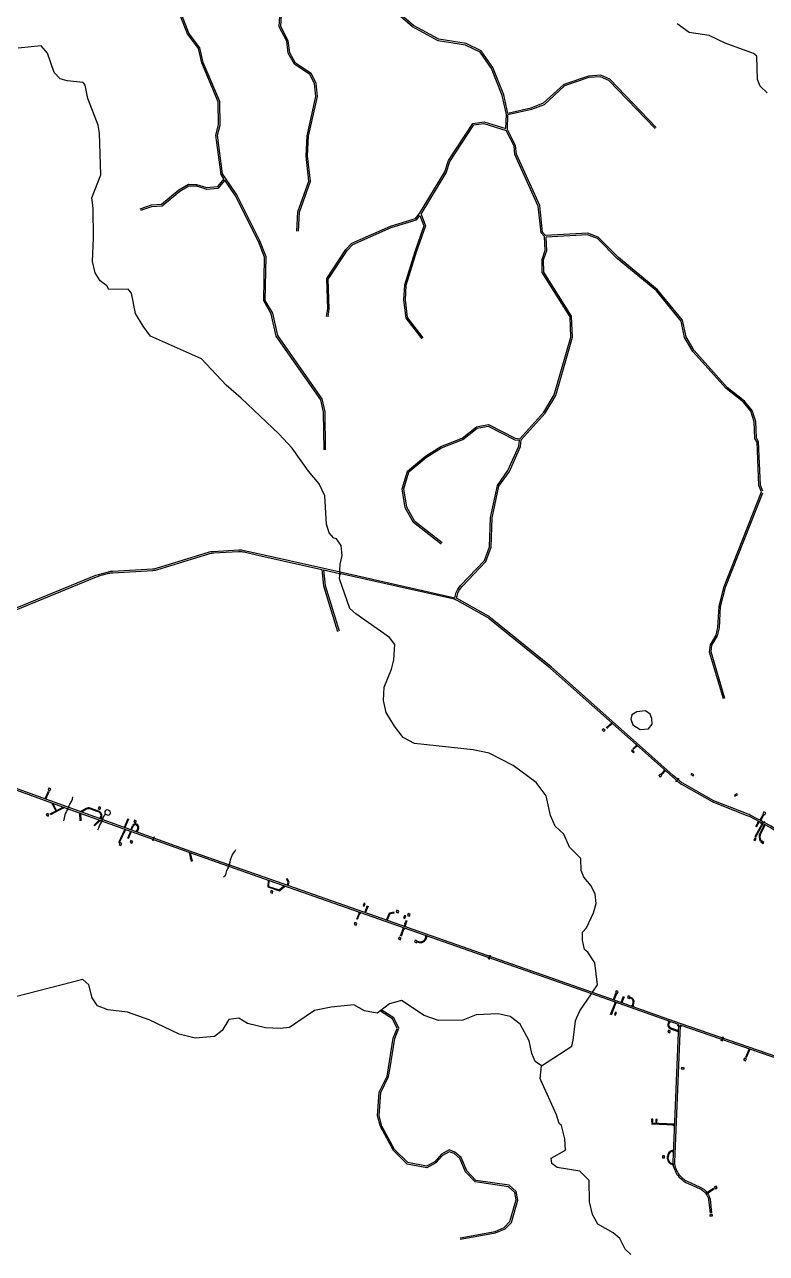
# Model space of a CAD drawing. Header units: inches. Extents: x 2666812 to 2767151, y 580083 to 705712.
# Drawn here: x 2689395 to 2698689, y 676969 to 692361 of the extents above; entities that cross this region are included whole.
import ezdxf

# ---------------------------------------------------------------- set-up
doc = ezdxf.new("R2010")
doc.units = ezdxf.units.IN
doc.header["$MEASUREMENT"] = 0
for name, color, linetype in [('HY-SHORE', 5, 'Continuous'), ('PLD-LANDBASE', 252, 'Continuous'), ('PLD-PAR', 1, 'Continuous')]:
    doc.layers.add(name, color=color, linetype=linetype)

# ---------------------------------------------------------------- blocks, each defined once
blk = doc.blocks.new('DRWAYCULVERT')
for p, q in [((-13, 2), (-10, 0)), ((-10, 0), (-13, -2)), ((-10, 0), (10, 0)), ((13, 2), (10, 0)), ((10, 0), (13, -2))]:
    blk.add_line(p, q)
blk = doc.blocks.new('CULVERT')
for p, q in [((-52, 7), (-41, 0)), ((-41, 0), (-52, -7)), ((-41, 0), (41, 0)), ((52, 7), (41, 0)), ((41, 0), (52, -7))]:
    blk.add_line(p, q)
blk = doc.blocks.new('DWELLING2')
blk.add_lwpolyline([(28, -26), (28, 26), (-23, 26), (-23, -26)], close=True)
blk = doc.blocks.new('HOUSETRL')
blk.add_lwpolyline([(-34, -15), (34, -15), (34, 15), (-34, 15)], close=True)

msp = doc.modelspace()

# ---------------------------------------------------------------- linework, layer by layer
at = {"layer": 'HY-SHORE'}
for p, q in [((2697722, 692263), (2697570, 692370)), ((2697972, 692225), (2697722, 692263)), ((2698173, 692127), (2697972, 692225)), ((2689605, 692095), (2689314, 692066)), ((2689681, 692004), (2689605, 692095)), ((2698525, 691997), (2698173, 692127)), ((2689767, 691763), (2689681, 692004)), ((2698567, 691964), (2698525, 691997)), ((2698578, 691673), (2698567, 691964)), ((2689843, 691681), (2689767, 691763)), ((2689927, 691657), (2689843, 691681)), ((2690127, 691634), (2689927, 691657)), ((2690153, 691601), (2690127, 691634)), ((2690188, 691435), (2690153, 691601)), ((2698612, 691590), (2698578, 691673)), ((2698697, 691508), (2698612, 691590)), ((2690317, 691103), (2690188, 691435)), ((2690335, 691003), (2690317, 691103)), ((2690349, 690478), (2690335, 691003)), ((2690236, 690193), (2690349, 690478)), ((2690254, 690060), (2690236, 690193)), ((2690258, 689685), (2690254, 690060)), ((2690245, 689393), (2690258, 689685)), ((2690280, 689252), (2690245, 689393)), ((2690340, 689152), (2690280, 689252)), ((2690424, 689087), (2690340, 689152)), ((2690449, 689045), (2690424, 689087)), ((2690691, 689048), (2690449, 689045)), ((2690733, 688999), (2690691, 689048)), ((2690786, 688741), (2690733, 688999)), ((2690880, 688584), (2690786, 688741)), ((2690973, 688460), (2690880, 688584)), ((2691610, 688175), (2690973, 688460)), ((2691922, 687845), (2691610, 688175)), ((2692107, 687681), (2691922, 687845)), ((2692579, 687237), (2692107, 687681)), ((2692748, 687055), (2692579, 687237)), ((2692951, 686766), (2692748, 687055)), ((2693086, 686609), (2692951, 686766)), ((2693155, 686460), (2693086, 686609)), ((2693176, 686102), (2693155, 686460)), ((2693210, 685994), (2693176, 686102)), ((2693269, 685928), (2693210, 685994)), ((2693303, 685920), (2693269, 685928)), ((2693362, 685838), (2693303, 685920)), ((2693372, 685713), (2693362, 685838)), ((2693345, 685524), (2693348, 685604)), ((2693348, 685604), (2693372, 685713)), ((2693342, 685420), (2693343, 685468)), ((2693471, 685047), (2693342, 685420)), ((2693547, 684981), (2693471, 685047)), ((2693967, 684686), (2693547, 684981)), ((2694035, 684595), (2693967, 684686)), ((2694020, 684406), (2694035, 684595)), ((2693992, 684286), (2694020, 684406)), ((2693898, 684062), (2693992, 684286)), ((2693891, 683896), (2693898, 684062)), ((2693926, 683746), (2693891, 683896)), ((2694028, 683572), (2693926, 683746)), ((2694138, 683432), (2694028, 683572)), ((2694281, 683358), (2694138, 683432)), ((2695015, 683275), (2694281, 683358)), ((2695215, 683236), (2695015, 683275)), ((2695517, 683081), (2695215, 683236)), ((2695803, 682867), (2695517, 683081)), ((2695930, 682702), (2695803, 682867)), ((2695983, 682453), (2695930, 682702)), ((2696043, 682320), (2695983, 682453)), ((2696152, 682221), (2696043, 682320)), ((2696221, 682056), (2696152, 682221)), ((2696364, 681915), (2696221, 682056)), ((2696366, 681765), (2696364, 681915)), ((2696400, 681682), (2696366, 681765)), ((2696493, 681575), (2696400, 681682)), ((2696544, 681467), (2696493, 681575)), ((2696554, 681351), (2696544, 681467)), ((2696522, 681234), (2696554, 681351)), ((2696433, 681049), (2696522, 681234)), ((2696383, 680991), (2696433, 681049)), ((2696384, 680891), (2696383, 680991)), ((2696411, 680774), (2696384, 680891)), ((2696453, 680741), (2696411, 680774)), ((2696538, 680609), (2696453, 680741)), ((2696574, 680334), (2696538, 680609)), ((2690123, 680401), (2689151, 680148)), ((2690199, 680335), (2690123, 680401)), ((2690242, 680169), (2690199, 680335)), ((2696353, 680007), (2696496, 680219)), ((2696511, 680240), (2696574, 680334)), ((2690310, 680070), (2690242, 680169)), ((2690436, 680021), (2690310, 680070)), ((2693236, 680054), (2693027, 680010)), ((2693518, 680082), (2693236, 680054)), ((2693653, 680009), (2693518, 680082)), ((2693968, 680096), (2693858, 680012)), ((2694118, 680139), (2693968, 680096)), ((2694403, 679951), (2694118, 680139)), ((2690686, 679991), (2690436, 680021)), ((2690954, 679894), (2690686, 679991)), ((2691331, 679715), (2690954, 679894)), ((2691954, 679897), (2691872, 679763)), ((2692079, 679916), (2691954, 679897)), ((2692188, 679850), (2692079, 679916)), ((2693027, 680010), (2692713, 679798)), ((2693811, 679977), (2693653, 680009)), ((2693858, 680012), (2693811, 679977)), ((2694579, 679886), (2694403, 679951)), ((2694887, 679890), (2694579, 679886)), ((2695053, 679958), (2694887, 679890)), ((2695328, 679970), (2695053, 679958)), ((2695479, 679938), (2695328, 679970)), ((2695605, 679840), (2695479, 679938)), ((2696296, 679881), (2696312, 679923)), ((2696312, 679923), (2696353, 680007)), ((2691872, 679763), (2691773, 679687)), ((2692413, 679794), (2692188, 679850)), ((2692597, 679788), (2692413, 679794)), ((2692713, 679798), (2692597, 679788)), ((2695716, 679633), (2695605, 679840)), ((2696266, 679639), (2696296, 679881)), ((2691532, 679667), (2691331, 679715)), ((2691773, 679687), (2691532, 679667)), ((2695751, 679474), (2695716, 679633)), ((2696250, 679564), (2696266, 679639)), ((2695793, 679375), (2695751, 679474)), ((2695869, 679318), (2696250, 679564)), ((2695869, 679318), (2695793, 679375)), ((2695854, 679159), (2695869, 679318)), ((2695864, 679139), (2695854, 679159)), ((2696060, 678703), (2695864, 679139)), ((2696094, 678595), (2696060, 678703)), ((2696120, 678571), (2696094, 678595)), ((2696163, 678404), (2696120, 678571)), ((2696173, 678263), (2696163, 678404)), ((2695991, 678161), (2696173, 678263)), ((2696000, 678094), (2695991, 678161)), ((2696067, 678045), (2696000, 678094)), ((2696351, 677998), (2696067, 678045)), ((2696469, 677883), (2696351, 677998)), ((2696472, 677616), (2696469, 677883)), ((2696508, 677458), (2696472, 677616)), ((2696576, 677334), (2696508, 677458)), ((2696769, 677228), (2696576, 677334)), ((2696853, 677154), (2696769, 677228)), ((2696921, 677022), (2696853, 677154)), ((2696989, 676955), (2696921, 677022))]:
    msp.add_line(p, q, dxfattribs=at)
for points in [[(2697175, 683766), (2697064, 683751), (2697004, 683717), (2696988, 683662), (2697015, 683592), (2697105, 683531), (2697210, 683539), (2697256, 683599), (2697254, 683669), (2697234, 683723), (2697175, 683766)], [(2690443, 682523), (2690424, 682526), (2690407, 682519), (2690400, 682503), (2690402, 682481), (2690417, 682465), (2690443, 682458), (2690465, 682465), (2690471, 682488), (2690466, 682504), (2690450, 682519), (2690443, 682523)], [(2690355, 682368), (2690347, 682355), (2690334, 682334), (2690329, 682321), (2690326, 682309), (2690321, 682297), (2690310, 682271)], [(2690377, 682418), (2690383, 682434), (2690393, 682454), (2690403, 682466), (2690409, 682474)]]:
    msp.add_lwpolyline(points, dxfattribs=at)
at = {"layer": 'PLD-LANDBASE'}
for p, q in [((2696752, 683616), (2696683, 683553)), ((2696759, 683609), (2696690, 683546)), ((2697065, 683337), (2697014, 683288)), ((2697073, 683331), (2697021, 683281)), ((2697417, 683025), (2697370, 682974)), ((2697425, 683018), (2697377, 682967)), ((2689651, 682662), (2689693, 682760)), ((2689661, 682659), (2689702, 682756)), ((2689785, 682509), (2689713, 682472)), ((2689892, 682554), (2689718, 682463)), ((2689737, 682610), (2689785, 682509)), ((2689750, 682605), (2689794, 682514)), ((2689879, 682559), (2689794, 682514)), ((2690167, 682542), (2690097, 682502)), ((2690172, 682534), (2690109, 682497)), ((2690319, 682500), (2690213, 682537)), ((2690323, 682509), (2690217, 682547)), ((2690084, 682485), (2690088, 682386)), ((2690094, 682482), (2690098, 682387)), ((2690331, 682396), (2690262, 682331)), ((2690341, 682392), (2690269, 682324)), ((2690341, 682414), (2690349, 682433)), ((2690350, 682410), (2690358, 682429)), ((2690687, 682411), (2690643, 682305)), ((2690697, 682408), (2690652, 682302)), ((2698635, 682356), (2698543, 682189)), ((2698588, 682381), (2698552, 682314)), ((2698644, 682352), (2698552, 682184)), ((2698597, 682376), (2698561, 682310)), ((2698645, 682463), (2698608, 682394)), ((2698654, 682458), (2698616, 682389)), ((2690649, 682282), (2690571, 682114)), ((2690658, 682278), (2690580, 682110)), ((2690720, 682256), (2690683, 682168)), ((2690730, 682252), (2690692, 682164)), ((2690727, 682275), (2690747, 682323)), ((2690736, 682271), (2690756, 682319)), ((2690813, 682295), (2690794, 682250)), ((2690795, 682335), (2690797, 682335)), ((2690799, 682345), (2690800, 682344)), ((2690822, 682291), (2690804, 682247)), ((2691456, 681991), (2691484, 681880)), ((2691468, 681986), (2691494, 681882)), ((2692448, 681642), (2692442, 681560)), ((2692457, 681639), (2692452, 681567)), ((2692698, 681620), (2692677, 681660)), ((2692709, 681621), (2692686, 681665)), ((2692686, 681579), (2692698, 681620)), ((2692696, 681576), (2692709, 681621)), ((2692442, 681560), (2692587, 681512)), ((2692452, 681567), (2692584, 681523)), ((2692584, 681523), (2692643, 681573)), ((2692587, 681512), (2692654, 681569)), ((2693658, 681238), (2693692, 681327)), ((2693667, 681235), (2693702, 681323)), ((2693557, 681157), (2693590, 681241)), ((2693566, 681154), (2693599, 681238)), ((2693929, 681143), (2693967, 681234)), ((2693939, 681140), (2693974, 681226)), ((2693967, 681234), (2694027, 681247)), ((2693974, 681226), (2694029, 681237)), ((2694150, 681066), (2694179, 681143)), ((2694159, 681062), (2694188, 681140)), ((2694105, 680946), (2694143, 681047)), ((2694115, 680943), (2694152, 681044)), ((2695202, 680658), (2695207, 680662)), ((2695207, 680662), (2695223, 680699)), ((2695217, 680658), (2695232, 680696)), ((2695217, 680658), (2695217, 680651)), ((2695222, 680706), (2695223, 680699)), ((2695232, 680696), (2695237, 680700)), ((2696772, 680145), (2696803, 680228)), ((2696781, 680141), (2696813, 680225)), ((2696870, 680110), (2696900, 680191)), ((2696737, 679960), (2696796, 680115)), ((2696747, 679957), (2696805, 680112)), ((2696879, 680107), (2696909, 680187)), ((2697467, 679877), (2697456, 679850)), ((2697477, 679874), (2697466, 679846)), ((2697486, 679784), (2697584, 679750)), ((2697490, 679793), (2697585, 679760)), ((2698118, 679635), (2698124, 679639)), ((2698124, 679639), (2698139, 679677)), ((2698133, 679635), (2698148, 679673)), ((2698133, 679635), (2698134, 679629)), ((2698138, 679683), (2698139, 679677)), ((2698148, 679673), (2698153, 679677)), ((2698472, 679530), (2698427, 679424)), ((2698481, 679527), (2698436, 679420)), ((2697537, 678586), (2697247, 678599)), ((2697537, 678576), (2697247, 678589)), ((2697522, 678248), (2697524, 678247)), ((2697523, 678258), (2697524, 678257)), ((2697449, 678155), (2697450, 678189)), ((2697459, 678155), (2697460, 678189)), ((2697518, 678094), (2697517, 678094)), ((2697519, 678084), (2697517, 678084)), ((2697943, 677732), (2698027, 677785)), ((2697949, 677724), (2698033, 677776))]:
    msp.add_line(p, q, dxfattribs=at)
for points in [[(2691892, 690431), (2691857, 690483), (2691792, 690978), (2691824, 691105), (2691821, 691393), (2691615, 691881), (2691572, 692063), (2691437, 692244), (2691341, 692488), (2691356, 692642), (2691493, 693034), (2691475, 693164), (2691406, 693388), (2691361, 693657), (2691390, 693961)], [(2691912, 690436), (2691875, 690490), (2691812, 690977), (2691844, 691102), (2691840, 691397), (2691634, 691887), (2691590, 692071), (2691454, 692254), (2691361, 692491), (2691376, 692638), (2691513, 693032), (2691494, 693168), (2691425, 693393), (2691381, 693657), (2691409, 693956)], [(2692806, 689773), (2692820, 690016), (2692957, 690400), (2692921, 690715), (2692935, 690968), (2693045, 691460), (2693027, 691623), (2692969, 691735), (2692776, 691866), (2692698, 692002), (2692679, 692152), (2692585, 692335), (2692634, 693156), (2692691, 693352), (2692930, 693588), (2693015, 693930)], [(2692826, 689772), (2692840, 690012), (2692978, 690398), (2692940, 690716), (2692954, 690965), (2693065, 691459), (2693046, 691628), (2692985, 691748), (2692791, 691880), (2692717, 692008), (2692698, 692158), (2692605, 692339), (2692653, 693153), (2692708, 693342), (2692948, 693578), (2693033, 693918)], [(2695432, 691236), (2695379, 691475), (2695243, 691813), (2695101, 692017), (2694920, 692105), (2694577, 692159), (2694256, 692332), (2694044, 692514), (2693932, 692649), (2693931, 692680)], [(2695449, 691248), (2695398, 691481), (2695260, 691823), (2695114, 692032), (2694926, 692124), (2694584, 692178), (2694267, 692348), (2694058, 692528), (2693951, 692657), (2693951, 692684)], [(2697309, 691073), (2696726, 691676), (2696613, 691727), (2696459, 691717), (2696149, 691612), (2695893, 691375), (2695738, 691316), (2695449, 691248)], [(2697295, 691060), (2696714, 691660), (2696609, 691707), (2696463, 691697), (2696159, 691595), (2695903, 691358), (2695744, 691297), (2695451, 691229)], [(2694343, 689995), (2694658, 690515), (2694706, 690657), (2695012, 691124), (2695152, 691143), (2695426, 691058)], [(2694362, 689988), (2694676, 690506), (2694724, 690648), (2695024, 691106), (2695150, 691123), (2695428, 691036)], [(2695426, 691058), (2695432, 691236)], [(2695445, 691047), (2695451, 691229)], [(2695908, 689705), (2695866, 689754), (2695828, 690088), (2695538, 690735), (2695528, 690843), (2695428, 691036)], [(2695922, 689718), (2695885, 689762), (2695848, 690094), (2695557, 690740), (2695547, 690848), (2695445, 691047)], [(2691892, 690431), (2691806, 690328), (2691680, 690316), (2691555, 690355), (2691448, 690357), (2691326, 690286), (2691111, 690106), (2690981, 690099), (2690840, 690049)], [(2691903, 690414), (2691815, 690310), (2691678, 690296), (2691551, 690336), (2691454, 690337), (2691338, 690270), (2691119, 690087), (2690985, 690079), (2690847, 690031)], [(2693147, 687034), (2693141, 687508), (2693107, 687663), (2692547, 688457), (2692486, 688740), (2692392, 688899), (2692402, 689449), (2692325, 689646), (2692036, 690217), (2691903, 690414)], [(2693166, 687035), (2693161, 687511), (2693125, 687672), (2692566, 688465), (2692504, 688747), (2692411, 688904), (2692422, 689453), (2692343, 689654), (2692053, 690227), (2691912, 690436)], [(2693177, 688703), (2693193, 688802), (2693180, 689180), (2693420, 689544), (2693496, 689622), (2693979, 689837), (2694292, 689931), (2694343, 689995)], [(2693197, 688700), (2693212, 688801), (2693200, 689174), (2693435, 689532), (2693507, 689606), (2693986, 689819), (2694304, 689914), (2694348, 689970)], [(2694348, 689970), (2694398, 689840), (2694283, 689516), (2694153, 689099), (2694144, 688915), (2694170, 688685), (2694370, 688425)], [(2694362, 689988), (2694419, 689840), (2694302, 689510), (2694173, 689095), (2694163, 688915), (2694189, 688693), (2694386, 688437)], [(2698644, 686518), (2698613, 686592), (2698590, 687134), (2698565, 687183), (2698554, 687391), (2698510, 687527), (2698415, 687644), (2698196, 687817), (2697784, 688277), (2697683, 688449), (2697639, 688657), (2697324, 689040), (2696836, 689443), (2696582, 689699), (2696452, 689749), (2695922, 689718)], [(2695601, 687173), (2695902, 687506), (2696031, 687722), (2696239, 688447), (2696228, 688701), (2695879, 689255), (2695878, 689418), (2695918, 689535), (2695908, 689705)], [(2695615, 687159), (2695918, 687494), (2696050, 687714), (2696259, 688444), (2696247, 688707), (2695899, 689261), (2695897, 689415), (2695938, 689532), (2695928, 689699)], [(2698627, 686507), (2698594, 686587), (2698571, 687129), (2698545, 687178), (2698534, 687387), (2698492, 687517), (2698401, 687630), (2698183, 687802), (2697768, 688266), (2697664, 688442), (2697620, 688648), (2697310, 689026), (2696823, 689428), (2696571, 689683), (2696449, 689729), (2695928, 689699)], [(2694614, 685853), (2694268, 686125), (2694164, 686310), (2694127, 686547), (2694193, 686769), (2694418, 686957), (2694610, 687077), (2694875, 687180), (2695057, 687324), (2695205, 687352), (2695541, 687180), (2695601, 687173)], [(2694626, 685868), (2694283, 686138), (2694183, 686316), (2694147, 686546), (2694210, 686758), (2694430, 686941), (2694619, 687059), (2694885, 687163), (2695066, 687306), (2695202, 687331), (2695535, 687161), (2695595, 687154)], [(2698149, 683916), (2697976, 684502), (2697987, 684594), (2698058, 684712), (2698081, 684810), (2698095, 685077), (2698159, 685321), (2698627, 686507)], [(2698168, 683921), (2697996, 684503), (2698006, 684588), (2698076, 684704), (2698100, 684807), (2698114, 685074), (2698178, 685315), (2698645, 686498)], [(2692322, 685736), (2693145, 685551)], [(2692318, 685716), (2693121, 685536)], [(2693121, 685536), (2693139, 685333), (2693316, 684760)], [(2693141, 685531), (2693342, 685486)], [(2693141, 685531), (2693159, 685337), (2693335, 684766)], [(2693145, 685551), (2693347, 685506), (2694787, 685182)], [(2689974, 682546), (2688548, 683060)], [(2697401, 683011), (2697408, 683018), (2697411, 683001), (2697417, 683008)], [(2689949, 682571), (2689952, 682581), (2689962, 682598), (2689982, 682631), (2689994, 682660), (2690001, 682689)], [(2689930, 682524), (2689920, 682504), (2689908, 682482), (2689901, 682462), (2689894, 682443), (2689883, 682387)], [(2691523, 681988), (2689974, 682546)], [(2698576, 682365), (2698582, 682374), (2698589, 682356), (2698594, 682366)], [(2691475, 681906), (2691473, 681916), (2691489, 681909), (2691487, 681918)], [(2692552, 681626), (2691523, 681988)], [(2691964, 681849), (2691969, 681869), (2691973, 681901), (2692001, 681964), (2692030, 682003), (2692042, 682027)], [(2691944, 681799), (2691939, 681788), (2691935, 681780), (2691926, 681766), (2691916, 681730), (2691911, 681713), (2691898, 681696), (2691886, 681682)], [(2696508, 680238), (2692552, 681626)], [(2694159, 681099), (2694162, 681108), (2694172, 681090), (2694175, 681100)], [(2695217, 680658), (2695207, 680662)], [(2695223, 680699), (2695232, 680696)], [(2697606, 679849), (2696508, 680238)], [(2696792, 680204), (2696795, 680213), (2696805, 680199), (2696808, 680208)], [(2697006, 680062), (2697019, 680105)], [(2697015, 680059), (2697029, 680105)], [(2693953, 679295), (2694014, 679665), (2694061, 679788), (2694004, 679906), (2693852, 680004)], [(2693973, 679292), (2694033, 679660), (2694083, 679789), (2694020, 679919), (2693863, 680020)], [(2700285, 678928), (2697606, 679849)], [(2700289, 678905), (2697607, 679828)], [(2698133, 679635), (2698124, 679639)], [(2698139, 679677), (2698148, 679673)], [(2694851, 677165), (2695291, 677245), (2695404, 677295), (2695475, 677368), (2695554, 677640), (2695537, 677734), (2695457, 677804), (2695040, 677865), (2694918, 677993), (2694849, 678158), (2694777, 678221), (2694716, 678243), (2694630, 678195), (2694548, 678103), (2694435, 678041), (2694187, 678089), (2694015, 678257), (2693852, 678557), (2693816, 678693), (2693838, 678988), (2693936, 679190), (2693953, 679295)], [(2694854, 677146), (2695296, 677226), (2695415, 677279), (2695493, 677358), (2695574, 677638), (2695555, 677744), (2695466, 677822), (2695049, 677884), (2694935, 678004), (2694866, 678170), (2694787, 678239), (2694714, 678265), (2694617, 678211), (2694535, 678118), (2694432, 678062), (2694197, 678107), (2694031, 678269), (2693871, 678564), (2693837, 678695), (2693858, 678983), (2693955, 679183), (2693973, 679292)]]:
    msp.add_lwpolyline(points, dxfattribs=at)
for points in [[(2694787, 685182), (2694794, 685216, -0.136933), (2694858, 685334), (2695156, 685647), (2695219, 685819), (2695231, 686185), (2695319, 686589), (2695451, 686775), (2695588, 687082), (2695595, 687154)], [(2694806, 685175), (2694813, 685206, -0.136933), (2694876, 685324), (2695173, 685636), (2695239, 685815), (2695251, 686183), (2695338, 686581), (2695469, 686765), (2695608, 687077), (2695615, 687159)], [(2688051, 684920), (2688908, 684950, 0.045638), (2688953, 684956), (2689269, 685026, 0.043378), (2689310, 685039), (2690295, 685444, -0.033371), (2690327, 685455), (2690451, 685488, -0.050298), (2690500, 685496), (2691003, 685524, 0.061087), (2691063, 685535), (2691702, 685733, -0.061396), (2691762, 685743), (2692077, 685761, -0.069274), (2692146, 685755), (2692318, 685716)], [(2688074, 684941), (2688905, 684970, 0.045638), (2688951, 684976), (2689263, 685045, 0.043378), (2689304, 685058), (2690289, 685463, -0.033371), (2690320, 685474), (2690447, 685508, -0.050298), (2690497, 685515), (2690999, 685544, 0.061087), (2691059, 685555), (2691698, 685753, -0.061396), (2691758, 685763), (2692079, 685781, -0.069274), (2692147, 685775), (2692322, 685736)], [(2697507, 682944), (2695981, 684301), (2695221, 684915, 0.041478), (2695194, 684934), (2694816, 685146, 0.073355), (2694762, 685167), (2693342, 685486)], [(2700307, 678921), (2700182, 679407, 0.028363), (2700174, 679434), (2699840, 680312, 0.030205), (2699827, 680340), (2699261, 681416, -0.061809), (2699239, 681474), (2699157, 681814, 0.059678), (2699136, 681869), (2699073, 681993, 0.076579), (2699028, 682055), (2698810, 682274, 0.076564), (2698749, 682319), (2698483, 682459, 0.027696), (2698458, 682471), (2698052, 682629, -0.035211), (2698020, 682644), (2697641, 682858, -0.053157), (2697598, 682889), (2697522, 682957), (2695994, 684316), (2695232, 684932, 0.041478), (2695205, 684950), (2694806, 685175)], [(2697588, 679835), (2696502, 680219), (2692545, 681608), (2691516, 681969), (2689968, 682527), (2688541, 683041), (2686827, 683648), (2686144, 683890), (2685990, 683939), (2685286, 684170), (2684377, 684476, 0.055761), (2684333, 684486), (2683783, 684542, 0.022205), (2683765, 684543), (2681061, 684578)], [(2700285, 678928), (2700163, 679401, 0.028112), (2700155, 679428), (2699822, 680304, 0.030205), (2699809, 680332), (2699242, 681409, -0.061809), (2699220, 681467), (2699138, 681806, 0.059678), (2699118, 681862), (2699056, 681981, 0.076579), (2699011, 682043), (2698798, 682258, 0.076564), (2698737, 682303), (2698475, 682441, 0.027696), (2698449, 682452), (2698043, 682611, -0.035211), (2698012, 682626), (2697629, 682842, -0.053157), (2697586, 682873), (2697507, 682944)], [(2698664, 682341), (2698609, 682238, 0.26727), (2698612, 682133)], [(2698673, 682336), (2698618, 682233, 0.26727), (2698620, 682138, 0.5601)], [(2694436, 680944), (2694416, 680891, -0.401708), (2694317, 680869)], [(2694427, 680947), (2694407, 680896, -0.396992), (2694322, 680878)], [(2697019, 680105, 0.418008), (2696985, 680166, 0.466066)], [(2697029, 680105, 0.409344), (2696986, 680176, -1.474338)], [(2697588, 679835), (2697518, 678111, 0.113104), (2697535, 678023), (2697548, 677993, 0.096423), (2697591, 677930), (2697623, 677898, 0.086823), (2697680, 677859), (2697851, 677781, -0.154303), (2697941, 677700), (2697950, 677684, -0.104833), (2697963, 677645), (2697982, 677472)], [(2697607, 679828), (2697538, 678110, 0.113104), (2697553, 678031), (2697566, 678001, 0.096423), (2697605, 677944), (2697637, 677913, 0.086823), (2697688, 677877), (2697860, 677799, -0.154303), (2697958, 677710), (2697967, 677694, -0.104833), (2697983, 677647), (2698002, 677474)]]:
    msp.add_lwpolyline(points, format="xyb", dxfattribs=at)
for centre, radius, start, end in [((2690197, 682490), 60, 70.4188, 120.0601), ((2690197, 682490), 50, 70.4188, 120.0601), ((2690303, 682453), 50, 337.1068, 70.4188), ((2690303, 682453), 60, 337.1068, 70.4188), ((2690784, 682308), 40, 68.1586, 157.0907), ((2690784, 682308), 30, 68.1586, 157.0907), ((2690785, 682307), 30, 337.0066, 68.1586), ((2690785, 682307), 40, 337.0066, 68.1586), ((2697503, 679831), 50, 158.4629, 250.8387), ((2697503, 679831), 40, 158.4629, 250.8387), ((2697520, 678188), 70, 87.6794, 179.0654), ((2697520, 678188), 60, 87.6794, 179.0654), ((2697519, 678154), 70, 179.0654, 267.7369), ((2697519, 678154), 60, 179.0654, 267.7369)]:
    msp.add_arc(centre, radius, start, end, dxfattribs=at)

# ---------------------------------------------------------------- block references
for p, xscale, yscale, zscale, rotation in [((2693344, 685496), 0.5000000000250382, 0.5000000000250382, 0.5000000000250382, 88.00685848519774), ((2697572, 682899), 0.5000000000005375, 0.5000000000005375, 0.5000000000005375, 45.8415490520216), ((2689940, 682548), 0.5000000000527189, 0.5000000000527189, 0.5000000000527189, 67.74890429218524), ((2690366, 682394), 0.4999999999210643, 0.4999999999210643, 0.4999999999210643, 66.28988585304455), ((2698639, 682366), 0.499999999892604, 0.499999999892604, 0.499999999892604, 18.2807785048161), ((2691009, 682163), 0.4999999999816655, 0.4999999999816655, 0.4999999999816655, 68.99459378986559), ((2691954, 681824), 0.4999999999694194, 0.4999999999694194, 0.4999999999694194, 68.69705789416649), ((2697597, 679817), 0.4999999999086845, 0.4999999999086845, 0.4999999999086845, 345.038599446659)]:
    msp.add_blockref('CULVERT', p, dxfattribs=dict(at, xscale=xscale, yscale=yscale, zscale=zscale, rotation=rotation))
for p, rotation in [((2697062, 683328), 317.524936260162), ((2689750, 682596), 348.5191133033748), ((2689876, 682551), 339.5873095666069), ((2690115, 682507), 337.141776111823), ((2690352, 682426), 337.8428893561469), ((2698617, 682401), 333.6584123351018), ((2693591, 681230), 339.6965428322932), ((2694144, 681036), 341.5715564679441), ((2694158, 681072), 341.5715564679441), ((2694425, 680931), 338.2064165610701), ((2696798, 680106), 338.5319084336452), ((2696878, 680117), 339.7070066040706), ((2697013, 680068), 340.992407104272), ((2697469, 679869), 339.2823039816897), ((2697526, 678581), 86.60281505270198), ((2697518, 678252), 86.74254468323477), ((2697512, 678088), 88.53052156830593)]:
    msp.add_blockref('DRWAYCULVERT', p, dxfattribs=dict(at, rotation=rotation))
at = {"layer": 'PLD-PAR'}
for name, p, xscale, yscale, zscale, rotation in [('DWELLING2', (2696650, 683523), 0.499999999989361, 0.499999999989361, 0.499999999989361, 40.6574510970682), ('HOUSETRL', (2697015, 683258), 0.5000000001133535, 0.5000000001133535, 0.5000000001133535, 314.4791933233702), ('DWELLING2', (2697358, 682955), 0.500000000036746, 0.500000000036746, 0.500000000036746, 316.8893664465494), ('HOUSETRL', (2697762, 682965), 0.5, 0.5, 0.5, 327.8575028567053), ('DWELLING2', (2689705, 682780), 0.5000000001749039, 0.5000000001749039, 0.5000000001749039, 336.7975066938536), ('HOUSETRL', (2698306, 682712), 0.4999999999999999, 0.4999999999999999, 0.4999999999999999, 29.52513630037684), ('DWELLING2', (2690333, 682547), 0.5000000000186889, 0.5000000000186889, 0.5000000000186889, 334.2224132851974), ('DWELLING2', (2689682, 682464), 0.50000000006673, 0.50000000006673, 0.50000000006673, 334.2699425351381), ('DWELLING2', (2690779, 682378), 0.5000000001206913, 0.5000000001206913, 0.5000000001206913, 336.706501094648), ('DWELLING2', (2698662, 682482), 0.5000000001466892, 0.5000000001466892, 0.5000000001466892, 331.4606062023087), ('DWELLING2', (2690595, 682098), 0.4999999998537797, 0.4999999998537797, 0.4999999998537797, 335.5636195967036), ('DWELLING2', (2690732, 682124), 0.4999999998537797, 0.4999999998537797, 0.4999999998537797, 335.5636195967036), ('HOUSETRL', (2698547, 682158), 0.4999999998727117, 0.4999999998727117, 0.4999999998727117, 61.79867581916679), ('HOUSETRL', (2698637, 682120), 0.4999999999986302, 0.4999999999986302, 0.4999999999986302, 324.8877017206108), ('DWELLING2', (2692490, 681500), 0.4999999999097127, 0.4999999999097127, 0.4999999999097127, 343.3068648650865), ('HOUSETRL', (2693649, 681339), 0.5000000000629825, 0.5000000000629825, 0.5000000000629825, 69.13703381720201), ('DWELLING2', (2694065, 681251), 0.5000000001025877, 0.5000000001025877, 0.5000000001025877, 338.2066171077596), ('HOUSETRL', (2694157, 681184), 0.5000000001228084, 0.5000000001228084, 0.5000000001228084, 69.47295347118745), ('DWELLING2', (2694208, 681211), 0.5000000001025877, 0.5000000001025877, 0.5000000001025877, 338.2066171077596), ('DWELLING2', (2693541, 681097), 0.4999999999158929, 0.4999999999158929, 0.4999999999158929, 341.5748595070994), ('DWELLING2', (2694093, 680913), 0.5000000001025877, 0.5000000001025877, 0.5000000001025877, 338.2066171077596), ('DWELLING2', (2694295, 680878), 0.5000000001129549, 0.5000000001129549, 0.5000000001129549, 339.0925899461561), ('DWELLING2', (2696814, 680244), 0.4999999998459388, 0.4999999998459388, 0.4999999998459388, 340.7418892591508), ('DWELLING2', (2696963, 680179), 0.4999999998459388, 0.4999999998459388, 0.4999999998459388, 340.7418892591508), ('HOUSETRL', (2696797, 679973), 0.5000000000426692, 0.5000000000426692, 0.5000000000426692, 67.3718711305287), ('DWELLING2', (2697468, 679748), 0.4999999998305151, 0.4999999998305151, 0.4999999998305151, 337.4415063082833), ('HOUSETRL', (2697640, 679289), 0.4999999999999666, 0.4999999999999666, 0.4999999999999666, 357.0396481010214), ('DWELLING2', (2698419, 679400), 0.499999999918911, 0.499999999918911, 0.499999999918911, 336.3264132702697), ('HOUSETRL', (2697257, 678632), 0.500000000031533, 0.500000000031533, 0.500000000031533, 267.1368787865994), ('HOUSETRL', (2697310, 678630), 0.500000000031533, 0.500000000031533, 0.500000000031533, 267.1368787865994), ('DWELLING2', (2698053, 677795), 0.4999999999800881, 0.4999999999800881, 0.4999999999800881, 301.9537328564487), ('HOUSETRL', (2697996, 677445), 0.5000000000433916, 0.5000000000433916, 0.5000000000433916, 6.287171450154487)]:
    msp.add_blockref(name, p, dxfattribs=dict(at, xscale=xscale, yscale=yscale, zscale=zscale, rotation=rotation))
at = {"layer": 'PLD-PAR', "xscale": 0.5, "yscale": 0.5, "zscale": 0.5}
msp.add_blockref('DWELLING2', (2697399, 678180), dxfattribs=at)

doc.saveas('drawing.dxf')
